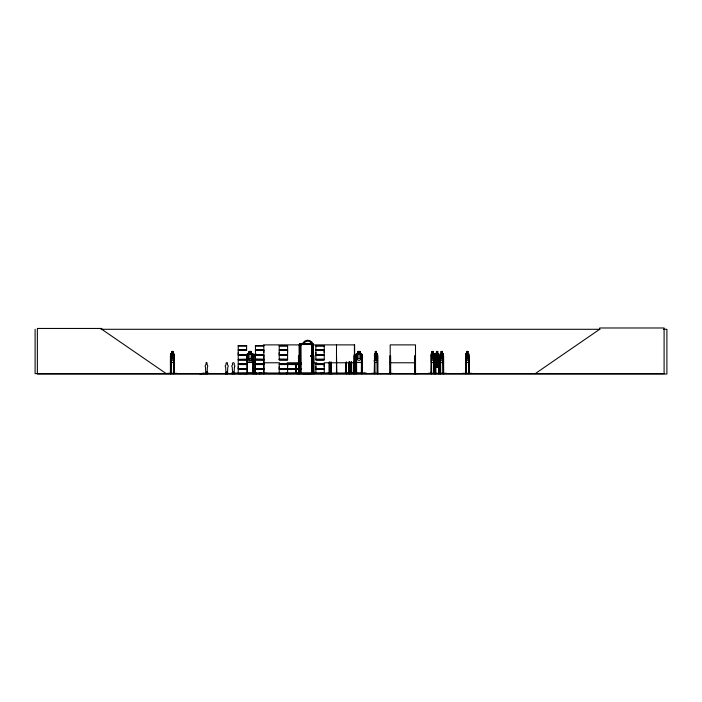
<?xml version="1.0" encoding="UTF-8"?>
<svg xmlns="http://www.w3.org/2000/svg" width="702" height="702" viewBox="0 0 702 702"><rect width="100%" height="100%" fill="white"/><g stroke="black" fill="none" stroke-linecap="round" stroke-linejoin="round"><path stroke-width="1.05" d="M246.613 368.673L238.241 368.673L238.25 366.619M246.613 354.598L238.241 354.598L238.25 352.544M263.812 352.544L263.812 350.491L255.449 350.491L255.458 352.544M279.229 368.673L279.229 364.557L287.601 364.557L287.592 368.673L279.229 368.673L279.247 366.619M279.229 354.598L279.229 350.491L287.601 350.491L287.592 354.598L279.229 354.598L279.247 352.544M287.592 366.619L287.592 364.557M287.592 352.544L287.592 350.491M295.717 366.619L295.717 364.557L287.917 364.557M301.57 368.673L296.305 368.673L296.314 366.619M311.398 373.631L302.659 373.639M311.398 373.306L296.314 373.35M315.856 368.673L315.856 364.557L324.227 364.557L324.219 368.673L315.856 368.673L315.865 366.619M315.856 354.598L315.856 350.491L324.227 350.491L324.219 354.598L315.856 354.598L315.865 352.544M324.219 366.619L324.219 364.557M324.219 352.544L324.219 350.491M267.014 373.297L253.325 373.587M206.256 362.539L207.029 362.89L207.116 364.873A1.492 1.29 -90 0 1 207.38 367.216L207.072 372.964L205.774 372.964L205.51 367.216A1.492 1.29 -90 0 1 205.826 364.873L206.3 362.539M206.37 372.192L207.16 371.981L207.064 373.288M206.476 372.113L207.02 372.244L206.37 372.288M255.475 372.99L255.431 373.473M296.279 373.631L296.305 369.498L301.57 369.498M433.933 362.504L434.275 360.31M434.38 360.319L434.003 362.504L431.353 362.504L431.107 354.449L431.423 353.632L432.178 353.632M440.417 362.504L443.067 362.504L443.348 354.44L443.059 353.632L442.286 353.632M443.067 362.504L443.445 360.319M468.524 362.504L468.962 360.319L468.585 362.504L465.935 362.504L465.601 354.413L465.952 353.632L466.76 353.632M173.675 362.504L174.131 354.405L173.666 353.632M329.027 373.631L329.106 372.99M329.159 373.587L329.159 362.214M435.17 360.319L435.617 362.504L438.539 362.504L438.908 360.319M438.539 362.504L438.969 360.319M435.53 356.326L435.1 358.52L435.591 356.326L438.522 356.326M353.948 373.587L353.992 362.065M371.428 373.306L380.633 373.552M377.228 373.587L377.272 355.756L377.773 355.756L377.808 373.639M428.194 373.306L446.472 373.306M443.067 373.587L443.664 372.99M462.776 373.306L471.99 373.306M468.585 373.587L468.629 355.756L469.129 355.756L469.12 373.639M167.576 373.306L176.851 373.306M326.772 373.297L332.52 373.639M387.636 373.587L392.427 373.28M351.369 373.596L351.307 362.065M351.553 373.587L351.509 362.065M206.467 372.244L206.757 372.113M437.618 365.137L438.241 364.399L437.618 354.44L436.46 354.44L436.46 358.546L435.828 360.293L435.828 364.399L436.451 365.137M437.679 353.703L437.723 351.43L436.416 351.43L435.837 358.546L436.451 364.399L437.618 364.399L436.969 362.39L435.968 364.443L436.697 361.881L435.872 359.266L436.951 361.407L438.048 359.354L437.214 361.89C438.768 370.998 437.39 354.826 438.241 354.44L437.618 353.703L437.662 351.43M296.218 373.534L311.969 373.552L311.995 344.489L300.781 344.489L300.816 373.552L300.71 344.41L312.065 344.41L312.065 373.639M246.683 373.306L238.25 373.35M263.162 373.306L263.303 372.99M312.881 373.631L312.943 343.532L299.824 343.532L299.824 373.639M313.206 373.552L313.338 344.884M374.657 353.632L374.254 373.639M374.341 354.449L374.675 353.703M431.361 353.632L431.019 373.639M440.128 373.639L440.496 353.632M440.514 362.434L440.514 353.703M466.014 353.632L465.645 373.639M171.069 353.703L170.604 373.639M438.513 365.207L435.538 365.207L435.143 364.399L435.17 354.413L435.565 353.632L436.477 353.632M435.214 373.639L435.626 353.632M438.434 365.137L438.908 364.426L438.452 365.207M310.819 355.791L310.793 356.3M311.328 356.3C311.425 354.563 309.968 357.107 311.451 356.142M375.377 353.703L374.833 354.44L374.833 358.546L375.377 360.31L376.404 360.31L376.956 358.546L376.447 351.43M355.835 373.639L355.905 354.413L356.59 353.632L357.994 353.632M207.959 373.639L199.701 373.631L204.58 373.446M199.737 373.631L200.202 373.534M201.772 373.446L201.246 373.622L201.781 373.288M205.8 373.631L205.897 372.665M207.678 373.622L207.836 372.665L207.064 372.665M254.756 373.639L254.782 354.413L255.475 353.632M254.852 354.449L255.879 353.703M225.623 373.639L226.219 373.622L225.474 373.525L225.596 372.665L225.781 373.288M225.921 373.631L225.333 373.639M227.106 373.622C227.65 374.35 228.036 371.99 227.659 373.288M227.536 373.622L225.456 373.534M227.817 373.534L227.667 372.665M232.046 373.622L232.213 372.665L232.38 373.288M232.353 373.622L234.389 373.288M234.003 373.534L234.635 373.622L234.152 373.622M255.431 359.398L263.829 359.608M246.753 372.99L246.735 373.639L238.215 373.631M535.222 373.639L599.666 329.291L599.666 327.983L664.101 327.983L664.101 373.639L35.1 373.639L35.1 329.291M249.078 353.703L247.973 354.44L247.973 358.546L249.078 360.31L251.132 360.31L252.229 358.546L252.229 354.44L251.132 353.703M206.256 373.534L206.177 373.631M354.457 355.756L354.598 373.639L354.326 354.405M232.248 373.534L234.073 373.622M279.212 359.398L287.609 359.564M287.917 369.498L295.726 369.498L295.726 373.464L279.212 373.631M100.983 329.291L599.999 329.291M663.609 329.291L666.9 329.291L666.9 374.017L37.364 374.017L37.364 328.448L101.808 328.448L101.808 329.291L166.242 373.639M263.294 344.884L301.57 344.884M311.328 344.884L354.624 344.884L354.677 373.639M238.232 345.533L246.621 345.533M255.44 345.533L263.829 345.533M279.229 345.533L287.609 345.533M315.847 345.533L324.236 345.533M238.25 345.946L246.604 345.946M255.458 345.946L263.812 345.946M279.247 345.946L287.592 345.946M315.865 345.946L324.219 345.946M238.18 349.947L246.665 349.947M255.396 349.947L263.882 349.947M279.177 349.947L287.662 349.947M315.795 349.947L324.28 349.947M238.18 350.201L246.665 350.201M255.396 350.201L263.882 350.201M279.177 350.201L287.662 350.201M315.795 350.201L324.28 350.201M246.613 350.491L238.241 350.491L238.241 354.598M376.509 351.43L375.342 351.43L375.342 353.632M467.865 351.43L466.698 351.43L466.189 354.44L466.733 360.31L467.76 360.31L468.313 358.546L467.804 351.43L467.83 353.703M171.806 351.5L172.946 351.5M251.132 351.5L249.07 351.5L249.078 362.504M358.029 351.5L359.977 351.5L359.95 353.703L360.977 354.44L360.977 358.546L359.95 360.31L358.029 360.31L357.002 358.546L357.002 354.44L358.029 353.703L357.994 351.43M375.377 351.5L376.474 351.5M432.151 351.5L433.239 351.5M436.46 351.5L437.679 351.5M441.216 351.5L442.313 351.5M466.733 351.5L467.83 351.5M466.918 351.869L467.576 351.869L467.576 352.606L466.918 352.606M171.832 353.632L170.99 353.632L170.656 354.449L170.753 373.639M172.92 353.632L173.727 353.632M249.078 353.632L247.499 353.632L246.797 354.413L246.797 360.319L247.481 362.504L252.65 362.504L253.404 360.319L253.404 354.405L252.623 353.632L251.132 353.632M361.381 353.632L360.021 353.632L360.021 351.43L357.967 351.43L357.967 353.632M374.596 353.632L375.403 353.632M376.447 353.632L377.22 353.632M433.213 353.632L433.985 353.632M437.662 353.632L438.531 353.632L438.969 354.405L438.847 373.639M440.435 353.632L441.242 353.632M467.804 353.632L468.576 353.632L468.927 354.44L468.962 373.639M171.007 353.703L173.71 353.703M247.534 353.703L252.597 353.703M356.59 353.703L361.346 353.703M374.614 353.703L377.202 353.703M431.379 353.703L433.976 353.703M435.582 353.703L438.513 353.703M440.452 353.703L443.041 353.703M465.961 353.703L468.559 353.703M355.905 354.413L355.984 373.639M468.901 354.405L468.515 353.632M249.078 354.44L251.132 354.44M255.449 354.598L263.82 354.598L263.82 350.491M238.18 354.887L246.665 354.887M255.396 354.887L263.882 354.887M279.177 354.887L287.662 354.887M315.795 354.887L324.28 354.887M238.18 355.142L246.665 355.142M255.396 355.142L263.882 355.142M279.177 355.142L287.662 355.142M315.795 355.142L324.28 355.142M246.613 355.431L238.241 355.431L238.241 359.389L246.604 359.284M255.449 355.431L263.82 355.431M173.517 355.756L174.035 355.756M246.823 355.756L247.429 355.756L247.499 373.639M253.396 355.756L252.79 355.756L252.72 373.639M254.8 355.756L255.414 355.756L255.344 373.639M263.303 355.756L263.908 355.756L263.829 373.639L263.768 355.756M299.078 355.756L298.473 355.756L298.543 373.639M313.338 355.756L313.952 355.756L314.013 373.639M336.504 355.756L336.846 373.639M354.624 355.756L354.036 355.756L354.054 373.639M355.896 355.756L356.546 355.756L356.616 373.604M362.118 355.756L361.469 355.756L361.407 373.639M374.289 355.756L374.789 355.756M415.496 355.756L414.908 355.756L414.926 373.639M431.054 355.756L431.563 355.756M435.205 355.756L435.74 355.756M440.128 355.756L440.628 355.756M465.645 355.756L466.146 355.756M249.078 358.546L251.132 358.546M436.451 358.529L437.618 358.546M279.247 359.284L287.592 359.284L287.601 355.431L279.229 355.431L279.229 359.389L287.609 359.389M315.865 359.284L324.219 359.284L324.227 355.431L315.856 355.431L315.856 359.389L324.236 359.398M246.621 359.398L238.162 359.503L246.621 359.564M315.847 359.564L324.236 359.564M246.621 359.749L238.232 359.749L238.25 363.733L246.613 363.733M255.44 359.775L263.829 359.749M279.229 359.775L287.609 359.757M315.847 359.757L324.236 359.757M238.25 360.012L246.604 360.012M255.458 360.012L263.812 360.012M279.247 360.012L287.592 360.012M315.865 360.012L324.219 360.012M374.245 360.319L374.587 362.504L377.228 362.504L377.606 360.319M436.451 360.293L437.618 360.31M440.145 360.319L440.487 362.504M465.601 360.319L466.005 362.504M171.007 362.434L173.71 362.434M247.534 362.434L252.597 362.434M356.59 362.434L361.346 362.434L362.1 360.319L361.372 362.504L356.546 362.504L355.905 360.319L356.572 362.504M374.614 362.434L377.202 362.434M431.379 362.434L433.976 362.434M435.582 362.434L438.513 362.434M440.452 362.434L443.041 362.434M465.961 362.434L468.559 362.434M171.034 362.504L170.621 360.319L170.972 362.504L173.736 362.504M263.294 362.776L279.563 362.776M287.153 362.776L301.57 362.776M311.328 362.776L316.751 362.776M324.184 362.776L354.624 362.776M390.198 362.776L415.496 362.776M255.449 363.733L263.82 363.733M279.229 363.733L287.601 363.733M287.917 363.733L295.726 363.733M296.305 363.733L301.57 363.733M315.856 363.733L324.227 363.733M238.18 364.022L246.665 364.022M255.396 364.022L263.882 364.022M279.177 364.022L287.662 364.022M287.864 364.022L295.788 364.022M296.244 364.022L301.588 364.022M315.795 364.022L324.28 364.022M238.18 364.277L246.665 364.277M255.396 364.277L263.882 364.277M279.177 364.277L287.662 364.277M287.864 364.277L295.788 364.277M296.244 364.277L301.588 364.277M315.795 364.277L324.28 364.277M246.613 364.557L238.241 364.557L238.241 368.673M255.449 364.557L263.82 364.557M301.57 364.557L296.305 364.557L296.305 368.673M255.449 368.673L263.82 368.673M287.917 368.673L295.726 368.673L295.726 364.557M238.18 368.954L246.665 368.954M255.396 368.954L263.882 368.954M279.177 368.954L287.662 368.954M287.864 368.954L295.788 368.954M296.244 368.954L301.588 368.954M315.795 368.954L324.28 368.954M238.18 369.208L246.665 369.208M255.396 369.208L263.882 369.208M279.177 369.208L287.662 369.208M287.864 369.208L295.788 369.208M296.244 369.208L301.588 369.208M315.795 369.208L324.28 369.208M246.613 369.498L238.241 369.498L238.241 373.464M255.449 369.498L263.82 369.498M170.34 372.99L170.972 372.99M173.464 372.99L174.087 372.99M374.227 372.99L374.85 372.99M377.211 372.99L377.825 372.99M390.672 372.99L389.97 372.99L389.979 373.639M415.549 372.99L414.847 372.99L414.856 373.639M431.002 372.99L431.616 372.99M434.599 372.99L433.976 372.99L434.003 373.639L434.038 355.756L434.538 355.756L434.573 373.639M440.066 372.99L440.689 372.99M465.584 372.99L466.207 372.99M468.567 372.99L469.182 372.99M202.825 373.166L203.782 373.166M226.149 373.166L227.141 373.166M232.766 373.166L233.757 373.166M247.499 373.174L252.72 373.174M322.227 373.271L322.244 372.99M344.761 373.306L363.382 373.306M225.474 373.288L227.773 373.288M279.247 373.35L295.717 373.35M315.865 373.35L324.219 373.35M417.892 373.587L413.136 373.596M349.306 373.596L349.21 362.065M261.556 373.596L261.442 372.99M253.501 373.587L253.466 372.99M351.658 373.587L351.535 372.99M466.189 373.587L466.146 361.012M440.672 373.587L440.628 362.065M431.598 373.587L431.563 362.065M374.833 373.587L374.789 362.065M252.623 353.632L253.404 354.405L253.352 373.639M361.354 353.632L362.1 354.405L362.118 373.639L362.013 354.44M433.178 353.703L433.722 354.44L433.722 358.546L433.178 360.31L432.151 360.31L431.598 354.44L432.178 351.43M438.469 353.632L438.925 354.44M442.997 353.632L443.445 373.639M433.924 353.632L434.371 373.639M377.158 353.632L377.439 373.639M377.141 353.703L377.606 354.405L377.571 373.639M227.439 363.066L226.184 362.732L225.974 364.873A1.492 1.492 0 0 0 225.658 367.216L225.974 372.964L227.466 372.964L227.773 367.216A1.492 1.492 0 0 0 227.466 364.873L227.439 363.066M254.782 360.319L255.458 362.504M310.609 342.804L310.828 343.568M438.864 358.529L438.46 356.326L438.741 373.639M374.341 360.31L374.649 362.504M468.796 372.99L468.796 373.639M466.804 351.5L466.804 353.703M465.944 355.756L465.979 373.639M465.847 362.065L465.812 373.639M443.646 373.639L443.611 355.756L443.111 355.756L443.094 373.639M443.313 362.065L443.278 373.639M441.242 351.43L440.672 358.546L441.216 360.31L442.242 360.31L442.795 358.546L442.348 351.43L441.181 351.43L441.181 353.632M440.461 372.99L440.461 373.639M440.426 355.756L440.391 373.639M440.294 372.99L440.294 373.639M439.162 373.639L438.531 372.99L438.548 373.639L438.583 355.756L439.119 355.756L439.11 373.639M437.557 365.137L437.662 367.409L436.346 367.409L436.346 365.207M436.521 351.5L436.521 353.703M436.39 365.137L436.407 367.409M435.74 364.171L435.758 373.639L435.784 372.99L435.152 372.99L435.17 373.639M435.547 355.756L435.591 373.639M435.398 355.756L435.363 373.639M434.275 354.44L434.205 373.639M433.239 353.703L433.274 351.43L432.107 351.43L432.107 353.632M431.397 372.99L431.397 373.639M431.361 355.756L431.318 373.639M431.221 372.99L431.221 373.639M415.54 373.639L415.496 344.884L390.198 344.884L390.198 373.639M415.33 355.756L415.33 373.639M415.233 372.99L415.172 373.639M415.066 355.756L415.022 373.639M390.672 373.639L390.619 355.756L390.031 355.756L390.031 373.639M390.452 355.756L390.505 373.639M390.382 372.99L390.356 373.639M377.272 372.99L377.272 373.639M375.403 351.43L375.447 353.703M374.587 355.756L374.622 373.639M374.491 355.756L374.491 373.639M366.111 373.639L366.111 373.016L231.932 373.016L231.932 373.71M364.812 373.016L364.812 373.578M361.627 372.99L361.644 373.639M361.548 355.756L361.486 373.639M356.467 355.756L356.467 373.639M356.072 372.99L356.072 373.639M354.396 344.884L354.422 373.639M353.852 362.065L353.852 373.639M353.589 362.065L353.589 373.639M353.448 372.99L353.545 373.639M353.422 362.065L353.378 373.639M351.211 362.065L351.211 373.639M351.009 362.065L350.982 373.639M349.798 362.065L349.85 373.639M349.64 362.065L349.684 373.639M349.561 372.99L349.535 373.639L349.377 362.065M349.122 362.214L349.157 373.639M348.517 362.214L348.587 373.639M348.446 372.99L348.446 373.639M347.007 373.087L347.007 373.639M346.437 362.214L346.463 373.639M346.323 362.214L346.27 373.639M346.174 362.214L346.139 373.639M346.06 362.214L346.025 373.639M336.504 344.884L336.477 373.639M331.204 362.214L331.239 373.639M331.09 362.214L331.125 373.639M330.94 362.214L330.914 373.639M330.826 362.214L330.826 373.639M329.747 362.214L329.8 373.639M329.633 372.99L329.633 373.639L329.58 362.214M329.326 362.214L329.422 373.639M322.104 372.99L322.104 373.639M321.7 373.087L321.7 373.639M321.639 372.99L321.569 373.639M321.498 373.174L321.498 373.639M320.779 373.087L320.779 373.639M314.399 373.087L314.399 373.639M313.873 372.99L313.882 373.639M313.417 372.99L313.408 373.639M313.092 373.087L313.092 373.639M312.697 373.639L312.776 343.699L300 343.699L300 373.639M299.078 344.884L299.175 373.639M299.008 372.99L299.026 373.71M298.403 372.99L298.403 373.639M297.718 373.087L297.718 373.639M287.601 373.464L287.601 369.498L279.229 369.498L279.229 373.464M287.074 373.174L287.065 373.639M286.934 372.99L286.925 373.639M286.697 373.087L286.697 373.639M286.46 372.99L286.469 373.639M286.328 372.99L286.346 373.639M264.338 373.087L264.338 373.639M263.97 372.99L263.97 373.639M263.54 373.639L263.513 372.99L263.469 373.639M261.302 372.99L261.425 373.639M260.837 372.99L260.837 373.639M260.696 373.174L260.696 373.639M259.775 372.99L259.801 373.639M259.582 372.99L259.617 373.639M259.529 372.99L259.433 373.639M259.266 372.99L259.275 373.639M259.24 372.99L259.231 373.639M256.686 372.99L256.704 373.639M256.502 373.174L256.502 373.639L256.397 372.99M256.309 372.99L256.309 373.639M256.151 372.99L256.116 373.639M254.87 372.99L254.87 373.639M252.86 372.99L252.86 373.639M251.132 362.504L251.202 351.43L248.999 351.43L248.999 353.632M247.358 372.99L247.358 373.639M246.876 354.449L246.823 373.639M233.687 373.288L233.678 371.981L233.003 371.981L233.003 373.288M233.239 373.016L233.239 373.578M227.062 373.288L227.071 371.981L226.386 371.981L226.386 373.288M207.678 372.665L207.678 373.288L205.432 373.288L205.432 372.665M207.222 372.665L207.222 373.446M206.572 371.981L206.511 373.288M206.046 373.288L206.046 372.665L205.282 372.665L205.282 373.446M174.07 354.405L174.052 373.639M173.868 372.99L173.868 373.639L173.833 355.756M173.675 372.99L173.675 373.639M173.517 362.065L173.482 373.639M172.982 353.632L172.982 351.43L171.771 351.43L171.771 353.632M172.92 351.43L173.517 354.44L172.946 360.31L171.867 360.31L171.297 358.546L171.832 351.43M170.955 373.639L170.919 355.756L170.402 355.756L170.41 373.639M170.911 372.99L170.911 373.639M302.86 343.032A5.634 5.634 0 0 1 313.189 344.384M303.755 343.497A4.703 4.703 0 0 1 311.907 343.497M234.389 367.216L234.082 372.964L232.59 372.964L232.274 367.216A1.492 1.492 0 0 1 232.59 364.873C231.23 361.934 235.433 361.934 234.082 364.873A1.492 1.492 0 0 1 234.389 367.216M246.621 345.691L238.232 345.7L238.25 349.666L246.613 349.666L246.613 345.7M263.829 345.7L255.44 345.682L255.458 349.666L263.82 349.666L263.82 345.7M287.609 345.7L279.229 345.7L279.247 349.666L287.601 349.666L287.601 345.7M324.236 345.7L315.847 345.682L315.865 349.666L324.227 349.666L324.227 345.7M172.753 351.869L172.06 351.869L172.06 352.606L172.753 352.606L172.753 351.869M250.763 351.869L249.438 351.869L249.438 352.606L250.763 352.606L250.763 351.869M359.608 351.869L358.38 351.869L358.38 352.606L359.608 352.606L359.608 351.869M376.228 351.869L375.561 351.869L375.561 352.606L376.228 352.606L376.228 351.869M432.994 351.869L432.335 351.869L432.335 352.606L432.994 352.606L432.994 351.869M437.416 351.869L436.662 351.869L436.662 352.606L437.416 352.606L437.416 351.869M442.058 351.869L441.4 351.869L441.4 352.606L442.058 352.606L442.058 351.869M172.946 354.44L171.867 354.44L171.867 358.546L172.946 358.546L172.946 354.44M359.95 354.44L358.029 354.44L358.029 358.546L359.95 358.546L359.95 354.44M376.404 354.44L375.377 354.44L375.377 358.546L376.404 358.546L376.404 354.44M433.178 354.44L432.151 354.44L432.151 358.546L433.178 358.546L433.178 354.44M442.242 354.44L441.216 354.44L441.216 358.546L442.242 358.546L442.242 354.44M467.76 354.44L466.733 354.44L466.733 358.546L467.76 358.546L467.76 354.44M263.812 359.284L255.458 359.284L263.829 359.389M437.407 366.233L436.662 366.233L436.662 366.97L437.407 366.97L437.407 366.233M324.227 369.498L315.856 369.498L315.856 373.464L324.236 373.473L324.219 369.498M234.459 372.665L234.371 373.446L234.459 372.665"/></g></svg>
